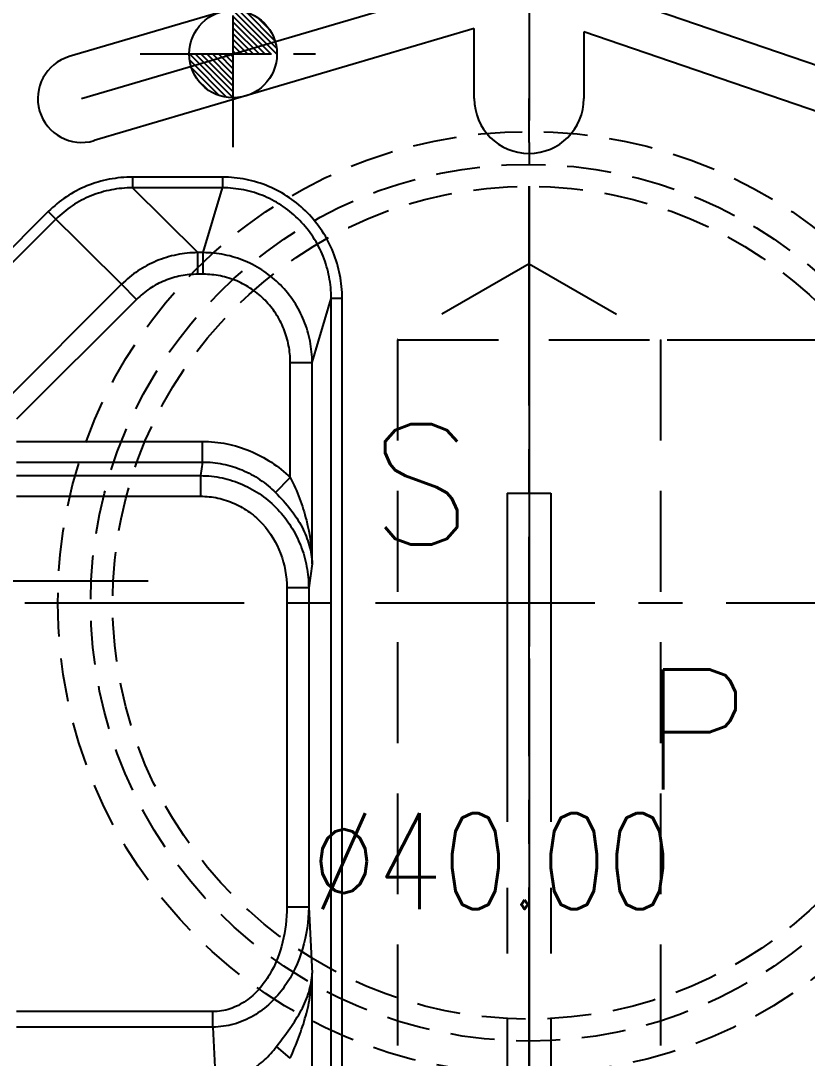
# Model space of a CAD drawing. Header units: millimetres. Extents: x 27275 to 28529, y -21406 to -20519.
# Drawn here: x 27872.08 to 27907.96, y -20864.07 to -20816.73 of the extents above; entities that cross this region are included whole.
import ezdxf

# ---------------------------------------------------------------- set-up
doc = ezdxf.new("R2010")
doc.units = ezdxf.units.MM
doc.header["$LTSCALE"] = 8
for name, pattern in [('CENTER', [2, 1.25, -0.25, 0.25, -0.25]), ('CENTER2', [1.125, 0.75, -0.125, 0.125, -0.125]), ('HIDDEN', [0.375, 0.25, -0.125])]:
    doc.linetypes.add(name, pattern=pattern)
doc.layers.get('DEFPOINTS').update_dxf_attribs({"color": 6})
for name, color, linetype in [('Cav-cor', 30, 'Continuous'), ('CL', 1, 'Continuous'), ('PIN', 5, 'Continuous'), ('SP', 3, 'Continuous'), ('WT', 4, 'Continuous')]:
    doc.layers.add(name, color=color, linetype=linetype)
doc.layers.add('dim', color=3, linetype='Continuous', lineweight=15)
doc.styles.get("Standard").update_dxf_attribs({"font": 'txt.shx', "width": 0.8, "bigfont": 'chineset.shx'})
doc.dimstyles.new('ISO-25', dxfattribs={"dimtxt": 5, "dimasz": 4, "dimexe": 0.3, "dimexo": 0.3, "dimtad": 0, "dimzin": 1, "dimdsep": 46, "dimtxsty": 'Standard', "dimcen": 0, "dimclrd": 3, "dimclre": 3, "dimclrt": 3, "dimazin": 0, "dimtfac": 1, "dimtofl": 0, "dimtmove": 0, "dimatfit": 0, "dimfxl": 0, "dimarcsym": 0})

# ---------------------------------------------------------------- blocks, each defined once
blk = doc.blocks.new('*D26672')
at = {"layer": 'DEFPOINTS', "color": 0}
for p in [(27895.266, -20623.786), (27895.266, -20928.786), (28096.266, -20928.786)]:
    blk.add_point(p, dxfattribs=at)
at = {"layer": 'dim', "color": 3, "lineweight": -2}
for p, q in [((27895.566, -20623.786), (28096.566, -20623.786)), ((28096.266, -20627.786), (28096.266, -20766.661)), ((28096.266, -20924.786), (28096.266, -20785.911)), ((27895.566, -20928.786), (28096.566, -20928.786))]:
    blk.add_line(p, q, dxfattribs=at)
at = {"layer": 'dim', "color": 3}
for points in [[(28096.932, -20627.786), (28095.599, -20627.786), (28096.266, -20623.786)], [(28095.599, -20924.786), (28096.932, -20924.786), (28096.266, -20928.786)]]:
    blk.add_solid(points, dxfattribs=at)
at = {"layer": 'dim', "color": 3, "insert": (28096.266, -20776.286), "char_height": 5, "attachment_point": 5, "rotation": 90}
blk.add_mtext('305.00', dxfattribs=at)
blk = doc.blocks.new('20160825.183103')
at = {"layer": 'SP', "linetype": 'CENTER'}
for p, q in [((0, -23), (0, 23)), ((-23, 0), (23, 0))]:
    blk.add_line(p, q, dxfattribs=at)
at = {"layer": 'SP', "linetype": 'HIDDEN'}
for radius in [21.5, 20, 19]:
    blk.add_circle((0, 0), radius, dxfattribs=at)
at = {"layer": 'SP'}
for s, p in [('S', (-7.275, 2.66)), ('P', (5.184, -8.523))]:
    blk.add_text(s, height=5.481, dxfattribs=at).set_placement(p)
at = {"layer": 'SP', "color": 6, "insert": (-1.7, -11.791), "char_height": 4.375, "attachment_point": 5}
blk.add_mtext('%%c40.00', dxfattribs=at)
blk = doc.blocks.new('20160901.112223')
at = {"layer": 'WT', "color": 125, "linetype": 'HIDDEN', "ltscale": 2.3}
for p, q in [((-1, 10.464), (-7, 7)), ((-1, 10.464), (5, 7)), ((-7, 7), (-7, -66.997)), ((-7, 7), (5, 7)), ((5, 7), (5, -66.997)), ((-2, 0), (0, 0))]:
    blk.add_line(p, q, dxfattribs=at)
at = {"layer": 'WT', "color": 125, "linetype": 'CENTER', "ltscale": 1.5}
for p, q in [((-1, 10.464), (-1, -82.997)), ((0, 0), (0, -74.997)), ((-2, 0), (-2, -74.997))]:
    blk.add_line(p, q, dxfattribs=at)
blk = doc.blocks.new('*D27178')
at = {"layer": 'DEFPOINTS', "color": 0}
for p in [(27901.266, -20831.288), (27910.511, -20831.288), (27902.766, -20921.286)]:
    blk.add_point(p, dxfattribs=at)
at = {"layer": 'dim', "color": 3, "lineweight": -2}
for p, q in [((27901.566, -20831.288), (27910.811, -20831.288)), ((27910.511, -20835.288), (27910.511, -20868.662)), ((27910.511, -20917.286), (27910.511, -20883.912)), ((27903.066, -20921.286), (27910.811, -20921.286))]:
    blk.add_line(p, q, dxfattribs=at)
at = {"layer": 'dim', "color": 3}
for points in [[(27911.177, -20835.288), (27909.844, -20835.288), (27910.511, -20831.288)], [(27909.844, -20917.286), (27911.177, -20917.286), (27910.511, -20921.286)]]:
    blk.add_solid(points, dxfattribs=at)
at = {"layer": 'dim', "color": 3, "insert": (27910.511, -20876.287), "char_height": 5, "attachment_point": 5, "rotation": 90}
blk.add_mtext('90.00', dxfattribs=at)

msp = doc.modelspace()

# ---------------------------------------------------------------- hatches: boundary and pattern name
at = {"layer": 'PIN', "linetype": 'Continuous'}
h = msp.add_hatch(dxfattribs=at)
h.set_pattern_fill('ANSI31', color=141, scale=1.5, angle=90, style=0)
h.set_pattern_definition([(135, (28087.04762, -20832.4893), (-0.13258252, -0.13258252), [])])
h.paths.add_polyline_path([(27881.766, -20818.25), (27879.766, -20818.25, 0.414214), (27881.766, -20820.25)])
h.paths.add_polyline_path([(27881.766, -20816.25), (27881.766, -20818.25), (27883.766, -20818.25, 0.414214)])

# ---------------------------------------------------------------- linework, layer by layer
at = {"layer": 'Cav-cor', "color": 241}
for p, q in [((27895.266, -20732.286), (27895.266, -20820.286)), ((27892.766, -20812.923), (27874.29, -20818.367)), ((27874.856, -20820.286), (27895.266, -20814.272)), ((27895.266, -20814.272), (27927.448, -20825.286)), ((27892.766, -20817.094), (27875.421, -20822.204)), ((27892.766, -20820.286), (27892.766, -20817.094)), ((27926.8, -20827.178), (27897.766, -20817.241)), ((27897.766, -20817.241), (27897.766, -20820.286)), ((27881.283, -20823.866), (27877.176, -20823.866)), ((27877.176, -20823.866), (27877.176, -20824.358)), ((27881.283, -20823.866), (27881.283, -20824.358)), ((27881.283, -20824.358), (27877.176, -20824.358)), ((27880.156, -20827.314), (27877.176, -20824.358)), ((27880.404, -20827.314), (27881.283, -20824.358)), ((27873.335, -20825.443), (27870.651, -20828.127)), ((27873.335, -20825.443), (27876.677, -20828.759)), ((27873.678, -20825.786), (27870.651, -20828.813)), ((27880.404, -20827.314), (27880.156, -20827.314)), ((27880.156, -20828.299), (27880.156, -20827.314)), ((27880.404, -20828.299), (27880.404, -20827.314)), ((27880.404, -20828.299), (27880.156, -20828.299)), ((27876.677, -20828.759), (27871.182, -20834.254)), ((27877.363, -20829.445), (27876.677, -20828.759)), ((27877.363, -20829.445), (27871.888, -20834.919)), ((27885.372, -20832.323), (27886.241, -20829.4)), ((27886.74, -20829.4), (27886.241, -20829.4)), ((27886.241, -20890.281), (27886.241, -20829.4)), ((27886.74, -20890.281), (27886.74, -20829.4)), ((27884.373, -20832.323), (27885.372, -20832.323)), ((27884.373, -20837.578), (27884.373, -20832.323)), ((27885.372, -20841.509), (27885.372, -20832.323)), ((27871.889, -20835.928), (27880.371, -20835.928)), ((27880.371, -20836.868), (27880.371, -20835.928)), ((27871.889, -20836.868), (27880.371, -20836.868)), ((27880.371, -20836.868), (27880.281, -20837.489)), ((27871.889, -20837.489), (27880.281, -20837.489)), ((27880.281, -20837.489), (27880.281, -20838.428)), ((27883.703, -20838.264), (27884.373, -20837.578)), ((27871.889, -20838.428), (27880.281, -20838.428)), ((27885.372, -20841.509), (27885.214, -20842.609)), ((27885.214, -20842.609), (27884.215, -20842.609)), ((27884.215, -20842.609), (27884.215, -20857.176)), ((27885.214, -20842.609), (27885.214, -20857.176)), ((27885.214, -20857.176), (27884.215, -20857.176)), ((27885.214, -20857.176), (27885.372, -20860.194)), ((27885.372, -20889.412), (27885.372, -20860.194)), ((27880.84, -20861.943), (27871.889, -20861.943)), ((27880.84, -20862.65), (27880.84, -20861.943)), ((27880.84, -20862.65), (27871.889, -20862.65)), ((27880.84, -20862.65), (27880.967, -20865.082)), ((27884.373, -20864.07), (27883.746, -20863.536))]:
    msp.add_line(p, q, dxfattribs=at)
for centre, radius, start, end in [((27874.856, -20820.286), 2, 106.4173, 286.4173), ((27895.266, -20820.286), 2.5, 180, 0)]:
    msp.add_arc(centre, radius, start, end, dxfattribs=at)
for points, knots in [([(27877.176, -20823.866), (27876.821, -20823.866), (27876.11, -20823.934), (27875.085, -20824.24), (27874.139, -20824.74), (27873.586, -20825.192), (27873.335, -20825.443)], [0, 0, 0, 0, 0.25008, 0.500098, 0.750073, 1, 1, 1, 1]), ([(27886.74, -20829.4), (27886.74, -20829.041), (27886.671, -20828.32), (27886.364, -20827.28), (27885.862, -20826.318), (27885.183, -20825.472), (27884.351, -20824.776), (27883.398, -20824.257), (27882.362, -20823.938), (27881.642, -20823.866), (27881.283, -20823.866)], [0, 0, 0, 0, 0.12502, 0.250042, 0.375073, 0.5001, 0.625114, 0.750102, 0.875065, 1, 1, 1, 1]), ([(27877.176, -20824.358), (27876.853, -20824.357), (27876.206, -20824.417), (27875.272, -20824.693), (27874.41, -20825.146), (27873.906, -20825.558), (27873.678, -20825.786)], [0, 0, 0, 0, 0.250068, 0.500083, 0.750063, 1, 1, 1, 1]), ([(27886.241, -20829.4), (27886.241, -20829.073), (27886.179, -20828.417), (27885.902, -20827.47), (27885.447, -20826.594), (27884.831, -20825.822), (27884.075, -20825.187), (27883.208, -20824.714), (27882.265, -20824.423), (27881.609, -20824.358), (27881.283, -20824.358)], [0, 0, 0, 0, 0.125011, 0.250026, 0.375055, 0.500082, 0.625099, 0.750092, 0.87506, 1, 1, 1, 1]), ([(27880.156, -20827.314), (27879.834, -20827.316), (27879.19, -20827.381), (27878.261, -20827.664), (27877.405, -20828.121), (27876.904, -20828.532), (27876.677, -20828.759)], [0, 0, 0, 0, 0.249953, 0.499935, 0.749951, 1, 1, 1, 1]), ([(27885.372, -20832.323), (27885.371, -20831.998), (27885.307, -20831.344), (27885.025, -20830.402), (27884.566, -20829.532), (27883.947, -20828.767), (27883.19, -20828.138), (27882.324, -20827.67), (27881.384, -20827.38), (27880.73, -20827.314), (27880.404, -20827.314)], [0, 0, 0, 0, 0.124966, 0.249936, 0.374925, 0.499925, 0.624937, 0.749959, 0.874976, 1, 1, 1, 1]), ([(27880.156, -20828.299), (27879.898, -20828.299), (27879.381, -20828.348), (27878.635, -20828.57), (27877.947, -20828.934), (27877.545, -20829.263), (27877.363, -20829.445)], [0, 0, 0, 0, 0.250018, 0.500015, 0.750003, 1, 1, 1, 1]), ([(27884.373, -20832.323), (27884.373, -20832.062), (27884.323, -20831.538), (27884.1, -20830.782), (27883.735, -20830.082), (27883.241, -20829.467), (27882.636, -20828.96), (27881.943, -20828.583), (27881.19, -20828.351), (27880.665, -20828.299), (27880.404, -20828.299)], [0, 0, 0, 0, 0.12501, 0.250011, 0.375015, 0.500015, 0.625013, 0.750011, 0.875001, 1, 1, 1, 1]), ([(27880.371, -20835.928), (27880.74, -20835.928), (27881.481, -20836.001), (27882.547, -20836.326), (27883.531, -20836.851), (27884.109, -20837.32), (27884.373, -20837.578)], [0, 0, 0, 0, 0.249924, 0.499894, 0.749912, 1, 1, 1, 1]), ([(27880.371, -20836.868), (27880.679, -20836.867), (27881.298, -20836.927), (27882.189, -20837.202), (27883.007, -20837.649), (27883.485, -20838.046), (27883.703, -20838.264)], [0, 0, 0, 0, 0.249968, 0.499973, 0.749985, 1, 1, 1, 1]), ([(27880.281, -20837.489), (27880.61, -20837.49), (27881.269, -20837.56), (27882.213, -20837.864), (27883.077, -20838.353), (27883.825, -20839.004), (27884.431, -20839.787), (27884.877, -20840.672), (27885.15, -20841.623), (27885.212, -20842.281), (27885.214, -20842.609)], [0, 0, 0, 0, 0.1251, 0.250187, 0.375258, 0.50029, 0.625276, 0.75022, 0.875121, 1, 1, 1, 1]), ([(27884.373, -20837.578), (27884.532, -20837.889), (27884.817, -20838.523), (27885.225, -20839.824), (27885.36, -20840.839), (27885.372, -20841.509)], [0, 0, 0, 0, 0.256553, 0.508356, 1, 1, 1, 1]), ([(27883.703, -20838.264), (27883.946, -20838.507), (27884.394, -20839.001), (27884.925, -20839.809), (27885.267, -20840.649), (27885.361, -20841.227), (27885.372, -20841.509)], [0, 0, 0, 0, 0.275932, 0.534501, 0.773463, 1, 1, 1, 1]), ([(27880.281, -20838.428), (27880.546, -20838.428), (27881.079, -20838.485), (27881.84, -20838.736), (27882.533, -20839.14), (27883.325, -20839.853), (27884.027, -20841.013), (27884.215, -20842.08), (27884.215, -20842.609)], [0, 0, 0, 0, 0.125245, 0.250485, 0.37574, 0.501003, 0.750426, 1, 1, 1, 1]), ([(27884.215, -20857.176), (27884.215, -20857.712), (27884.093, -20858.788), (27883.601, -20860.058), (27882.971, -20860.933), (27882.37, -20861.479), (27881.647, -20861.853), (27881.107, -20861.943), (27880.84, -20861.943)], [0, 0, 0, 0, 0.250086, 0.499923, 0.625119, 0.75022, 0.875177, 1, 1, 1, 1]), ([(27885.214, -20857.176), (27885.209, -20857.818), (27885.027, -20859.108), (27884.334, -20860.592), (27883.49, -20861.574), (27882.711, -20862.165), (27881.813, -20862.555), (27881.163, -20862.648), (27880.84, -20862.65)], [0, 0, 0, 0, 0.24915, 0.498416, 0.623652, 0.749019, 0.874489, 1, 1, 1, 1]), ([(27883.746, -20863.536), (27883.954, -20863.265), (27884.36, -20862.733), (27884.887, -20861.913), (27885.257, -20861.067), (27885.361, -20860.479), (27885.372, -20860.194)], [0, 0, 0, 0, 0.271279, 0.531697, 0.773306, 1, 1, 1, 1]), ([(27884.373, -20864.07), (27884.509, -20863.753), (27884.772, -20863.12), (27885.094, -20862.154), (27885.308, -20861.178), (27885.365, -20860.52), (27885.372, -20860.194)], [0, 0, 0, 0, 0.257389, 0.510094, 0.757019, 1, 1, 1, 1]), ([(27880.967, -20865.082), (27881.242, -20865.084), (27881.794, -20865.006), (27882.554, -20864.668), (27883.212, -20864.165), (27883.58, -20863.754), (27883.746, -20863.536)], [0, 0, 0, 0, 0.250045, 0.50009, 0.750091, 1, 1, 1, 1])]:
    msp.add_open_spline(points, degree=3, knots=knots, dxfattribs=at)
at = {"layer": 'CL', "color": 7, "linetype": 'CENTER', "ltscale": 0.5}
msp.add_line((27895.266, -20576.286), (27895.266, -20976.286), dxfattribs=at)
at = {"layer": 'CL', "color": 6, "linetype": 'CENTER'}
msp.add_line((27836.85, -20842.286), (27877.895, -20842.286), dxfattribs=at)
at = {"layer": 'PIN', "color": 141, "linetype": 'CENTER2'}
for p, q in [((27881.766, -20822.495), (27881.766, -20814.004)), ((27877.52, -20818.25), (27886.011, -20818.25))]:
    msp.add_line(p, q, dxfattribs=at)
at = {"layer": 'PIN', "color": 141, "linetype": 'Continuous'}
msp.add_circle((27881.766, -20818.25), 2, dxfattribs=at)

# ---------------------------------------------------------------- block references
at = {"layer": 'SP'}
msp.add_blockref('20160825.183103', (27895.266, -20843.286), dxfattribs=at)
at = {"layer": 'WT'}
msp.add_blockref('20160901.112223', (27896.266, -20838.288), dxfattribs=at)

# ---------------------------------------------------------------- dimensions: what is measured, and where the dimension line sits
at = {"layer": 'dim'}
for base, p1, p2, picture, middle in [((28096.266, -20928.786), (27895.266, -20623.786), (27895.266, -20928.786), '*D26672', (28096.266, -20776.286)), ((27910.511, -20831.288), (27902.766, -20921.286), (27901.266, -20831.288), '*D27178', (27910.511, -20876.287))]:
    dim = msp.add_linear_dim(base=base, p1=p1, p2=p2, angle=90, dimstyle='ISO-25', dxfattribs=at)
    dim.commit()
    dim.dimension.update_dxf_attribs({"geometry": picture, "text_midpoint": middle})

doc.saveas('drawing.dxf')
